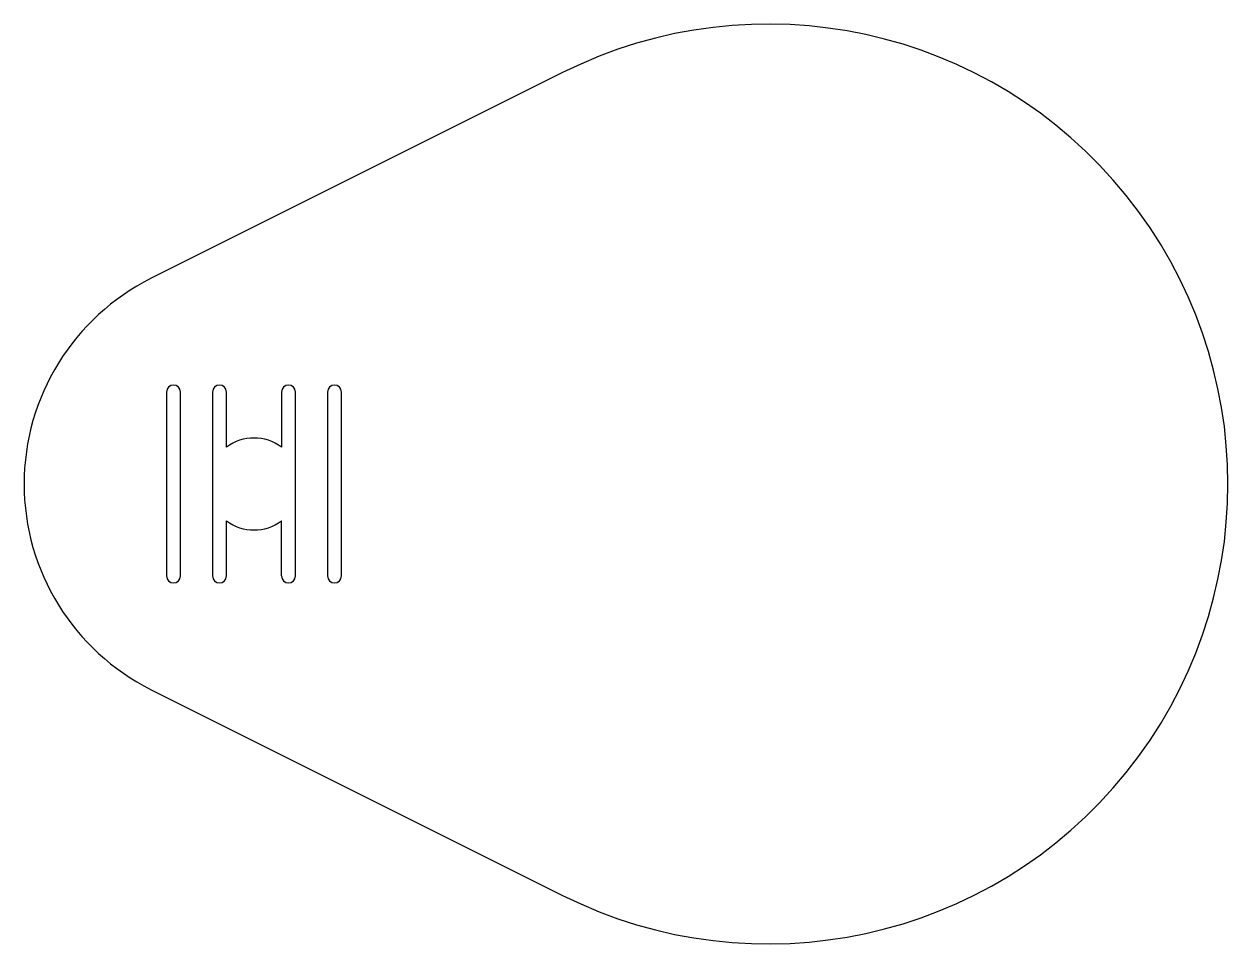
# Model space of a CAD drawing. Header units: millimetres. Extents: x 85.3 to 111.5, y -10 to 10.
import ezdxf

# ---------------------------------------------------------------- set-up
doc = ezdxf.new("R2010")
doc.units = ezdxf.units.MM
doc.layers.add('Shape2DView003', color=7, linetype='CONTINUOUS')

msp = doc.modelspace()

# ---------------------------------------------------------------- linework, layer by layer
at = {"layer": 'Shape2DView003'}
for p, q in [((97.0082, 8.94427), (88.0639, 4.47214)), ((88.4, 2), (88.4, -2)), ((88.7, -2), (88.7, 2)), ((89.4, 2), (89.4, -2)), ((89.7, 0.8), (89.7, 2)), ((90.9, 2), (90.9, 0.8)), ((91.2, -2), (91.2, 2)), ((91.9, 2), (91.9, -2)), ((92.2, -2), (92.2, 2)), ((89.7, -2), (89.7, -0.8)), ((90.9, -2), (90.9, -0.8)), ((88.0639, -4.47214), (97.0082, -8.94427))]:
    msp.add_line(p, q, dxfattribs=at)
for centre, radius, start, end in [((101.48, 0), 10, -116.565, 116.565), ((90.3, 0), 5, 116.565, -116.565), ((88.55, 2), 0.15, 0, 180), ((89.55, 2), 0.15, 0, 180), ((91.05, 2), 0.15, 0, 180), ((92.05, 2), 0.15, 0, 180), ((90.3, 0), 1, 53.1301, 126.87), ((90.3, 0), 1, -126.87, -53.1301), ((88.55, -2), 0.15, 180, 0), ((89.55, -2), 0.15, 180, 0), ((91.05, -2), 0.15, 180, 0), ((92.05, -2), 0.15, 180, 0)]:
    msp.add_arc(centre, radius, start, end, dxfattribs=at)

doc.saveas('drawing.dxf')
